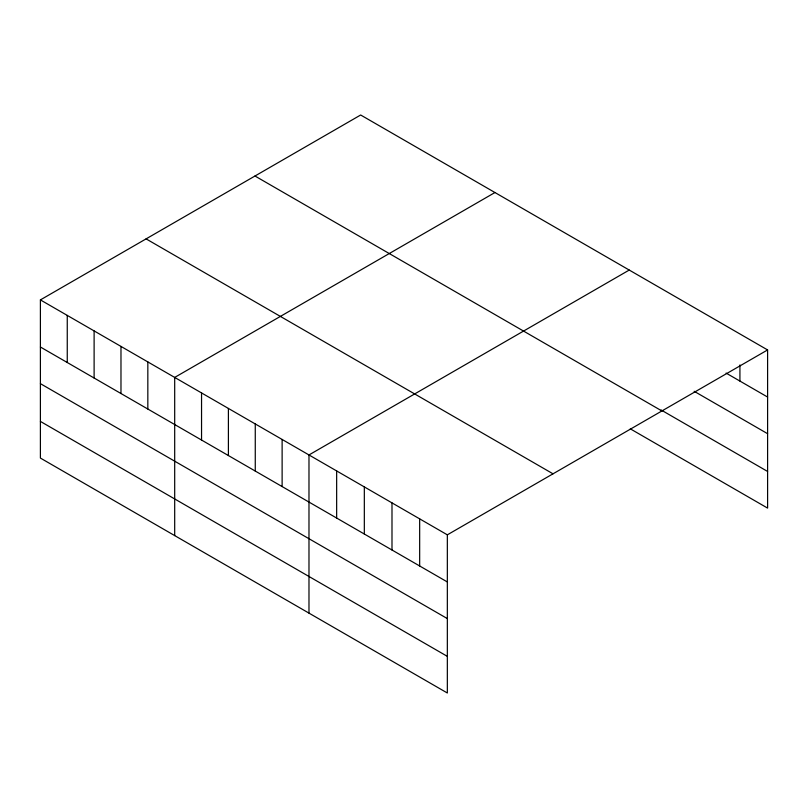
<?xml version="1.0" encoding="UTF-8"?>
<svg xmlns="http://www.w3.org/2000/svg" width="808" height="808" viewBox="0 0 808 808"><rect width="100%" height="100%" fill="white"/><g stroke="black" fill="none" stroke-linecap="round" stroke-linejoin="round"><path stroke-width="1.21" d="M40.4 299.899L447.339 534.835L447.339 693.001L40.4 458.065L40.4 299.899L360.661 114.999L767.6 349.935L767.6 508.101L630.301 428.836M494.951 192.526L174.69 377.427L174.69 535.593M629.24 270.054L308.979 454.954L308.979 613.12M447.339 534.835L767.6 349.935M726.089 373.084L767.6 397.051M694.163 391.294L767.6 433.694M661.166 410.01L767.6 471.458M254.974 176.013L661.914 410.959M146.086 238.875L553.025 473.821M40.4 347.006L447.339 581.952M40.4 383.649L447.339 618.595M40.4 421.412L447.339 656.359M739.926 364.953L739.926 381.073M419.665 518.867L419.665 565.974M391.991 502.889L391.991 549.995M364.327 486.911L364.327 534.017M336.653 470.933L336.653 518.049M282.123 439.451L282.123 486.557M255.267 423.947L255.267 471.054M228.401 408.444L228.401 455.55M201.546 392.93L201.546 440.047M147.834 361.923L147.834 409.03M120.978 346.41L120.978 393.526M94.112 330.906L94.112 378.013M67.256 315.403L67.256 362.509"/></g></svg>
